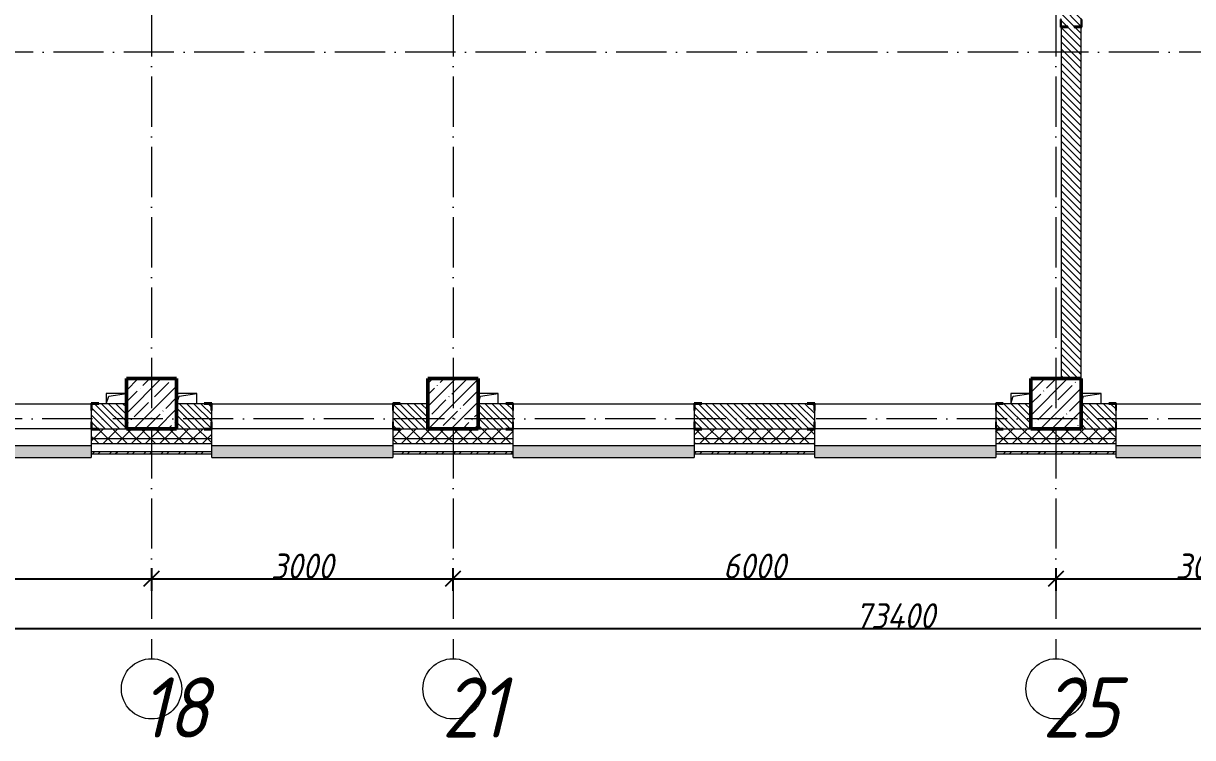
# Model space of a CAD drawing. Header units: millimetres. Extents: x -12989 to 629078, y -109036 to 555275.
# Drawn here: x 538688 to 550323, y 317997 to 325110 of the extents above; entities that cross this region are included whole.
import ezdxf

# ---------------------------------------------------------------- set-up
doc = ezdxf.new("R2010")
doc.units = ezdxf.units.MM
doc.linetypes.add('50_200_ШТРИХ_1Т_ш5_п1_п1_', pattern=[700, 500, -100, 0, -100])
for name, color, linetype, lineweight in [('A-____-____-DIMS', 7, 'Continuous', 9), ('A-GENM-____-MCUT', 7, 'Continuous', 25), ('A-GENM-____-OTLN', 7, 'Continuous', 9), ('A-GENM-____-OTLN-1', 7, 'Continuous', 25), ('A-GLAZ-____-OTLN', 7, 'Continuous', 9), ('A-WALL-____-MCUT', 7, 'Continuous', 13), ('A-WALL-____-MCUT-1', 7, 'Continuous', 9), ('A-WALL-____-OTLN', 7, 'Continuous', 9), ('A-WALL-____-PATT-1', 7, 'Continuous', 9), ('A-WALL-FNSH-MCUT-1', 7, 'Continuous', 9), ('S-COLS-____-MCUT', 7, 'Continuous', 50), ('S-COLS-____-OTLN', 7, 'Continuous', 9), ('S-GRID-____-IDEN', 7, 'Continuous', 9), ('S-GRID-____-OTLN-1', 7, '50_200_ШТРИХ_1Т_ш5_п1_п1_', 9)]:
    doc.layers.add(name, color=color, linetype=linetype, lineweight=lineweight)
doc.layers.add('A-GLAZ-____-OTLN-1', color=7, linetype='Continuous', lineweight=9, true_color=0xc0c0c0)
doc.styles.add('ISOCPEUR_I_9', font='isocpeui.ttf', dxfattribs={"width": 0.9, "height": 250})
doc.dimstyles.new('ISO-2_5_0_9К_БОЛЬШОЙ_ОСИ', dxfattribs={"dimscale": 304.8, "dimtxt": 248.995294, "dimasz": 0.492126, "dimexe": 0.393701, "dimexo": 0, "dimgap": 0, "dimtad": 1, "dimdec": 0, "dimzin": 0, "dimdsep": 46, "dimtxsty": 'ISOCPEUR_I_9', "dimblk1": 'OBLIQUE', "dimblk2": 'OBLIQUE', "dimsah": 1, "dimcen": 0.09, "dimdle": 0.393701, "dimazin": 0, "dimtfac": 1, "dimtdec": 4, "dimtix": 1, "dimtmove": 0, "dimatfit": 3, "dimfxl": 1, "dimtvp": 1, "dimtolj": 1, "dimtzin": 0, "dimarcsym": 2})
pattern_1 = [(135, (513013.31, 265891.49), (-35.35534, -35.35534), [])]
pattern_2 = [(45, (513013.31, 265891.49), (-70.71068, 70.71068), []), (135, (513013.31, 265891.49), (-70.71068, -70.71068), [])]

# ---------------------------------------------------------------- blocks, each defined once
blk = doc.blocks.new('BSC_Колонна _Прямоугольная - 500х500-25642906-АР1_План отверстий 1 этажа в осях 1-64_Ю-ЯЯ')
at = {"layer": 'S-COLS-____-OTLN'}
h = blk.add_hatch(dxfattribs=at)
h.set_pattern_fill('FP_22', color=256, style=0, pattern_type=2)
h.set_pattern_definition([(45, (-26950, -55431.04), (-114.04925, 114.04925), []), (45, (-26835.95, -55431.04), (-114.04925, 114.04925), [201.613, -40.323, 3.353, -36.97])])
h.paths.add_polyline_path([(-250, -250), (250, -250), (250, 250), (-250, 250), (-250, 178)], flags=0)
at = {"layer": 'S-COLS-____-MCUT'}
for p, q in [((250, 250), (-250, 250)), ((-250, 250), (-250, -250)), ((250, -250), (250, 250)), ((-250, -250), (250, -250))]:
    blk.add_line(p, q, dxfattribs=at)
blk = doc.blocks.new('BSC_Колонна _Прямоугольная - 500х500-V18-АР1_План отверстий 1 этажа в осях 1-64_Ю-ЯЯ')
at = {"layer": 'S-COLS-____-OTLN'}
h = blk.add_hatch(dxfattribs=at)
h.set_pattern_fill('FP_24', color=256, style=0, pattern_type=2)
h.set_pattern_definition([(45, (-35950, -55431.04), (-114.04925, 114.04925), []), (45, (-35835.95, -55431.04), (-114.04925, 114.04925), [201.613, -40.323, 3.353, -36.97])])
h.paths.add_polyline_path([(-250, -250), (250, -250), (250, 250), (-250, 250), (-250, 178)], flags=0)
at = {"layer": 'S-COLS-____-MCUT'}
for p, q in [((250, 250), (-250, 250)), ((-250, 250), (-250, -250)), ((250, -250), (250, 250)), ((-250, -250), (250, -250))]:
    blk.add_line(p, q, dxfattribs=at)
blk = doc.blocks.new('BSC_Колонна _Прямоугольная - 500х500-V52-АР1_План отверстий 1 этажа в осях 1-64_Ю-ЯЯ')
at = {"layer": 'S-COLS-____-OTLN'}
h = blk.add_hatch(dxfattribs=at)
h.set_pattern_fill('FP_59', color=256, style=0, pattern_type=2)
h.set_pattern_definition([(45, (-29950, -55431.04), (-114.04925, 114.04925), []), (45, (-29835.95, -55431.04), (-114.04925, 114.04925), [201.613, -40.323, 3.353, -36.97])])
h.paths.add_polyline_path([(-250, -250), (250, -250), (250, 250), (-250, 250)], flags=0)
at = {"layer": 'S-COLS-____-MCUT'}
for p, q in [((250, 250), (-250, 250)), ((-250, 250), (-250, -250)), ((250, -250), (250, 250)), ((-250, -250), (250, -250))]:
    blk.add_line(p, q, dxfattribs=at)
blk = doc.blocks.new('Фахверк_СКБ_Уголок - 250_2700-27497298-АР1_План отверстий 1 этажа в осях 1-64_Ю-ЯЯ')
at = {"layer": 'A-GENM-____-MCUT'}
for p, q in [((200, 181), (125, 181)), ((125, 181), (125, 106)), ((131, 106), (131, 175)), ((131, 175), (200, 175)), ((200, 175), (200, 181)), ((125, 106), (131, 106)), ((131, -6), (125, -6)), ((125, -6), (125, -81)), ((125, -81), (200, -81)), ((131, -75), (131, -6)), ((200, -75), (131, -75)), ((200, -81), (200, -75))]:
    blk.add_line(p, q, dxfattribs=at)
blk = doc.blocks.new('Фахверк_СКБ_Уголок - 200_3600-27915153-АР1_План отверстий 1 этажа в осях 1-64_Ю-ЯЯ')
at = {"layer": 'A-GENM-____-MCUT'}
for p, q in [((125, 156), (50, 156)), ((50, 156), (50, 150)), ((50, 150), (119, 150)), ((119, 150), (119, 81)), ((125, 81), (125, 156)), ((119, 81), (125, 81)), ((125, 19), (119, 19)), ((119, 19), (119, -50)), ((125, -56), (125, 19)), ((119, -50), (50, -50)), ((50, -50), (50, -56)), ((50, -56), (125, -56))]:
    blk.add_line(p, q, dxfattribs=at)
blk = doc.blocks.new('AR_Отверстие прямоугольное _в плите_ - AR_Отверстие прямоугольное _в плите_-V206-АР1_План отверстий 1 этажа в осях 1-64_Ю-ЯЯ')
at = {"layer": 'A-GENM-____-OTLN'}
for p, q in [((100, 50), (-100, 50)), ((-100, -50), (-75, 25)), ((-75, 25), (100, 50)), ((100, -50), (100, 50))]:
    blk.add_line(p, q, dxfattribs=at)
blk = doc.blocks.new('AR_Отверстие прямоугольное _в плите_ - AR_Отверстие прямоугольное _в плите_-V228-АР1_План отверстий 1 этажа в осях 1-64_Ю-ЯЯ')
at = {"layer": 'A-GENM-____-OTLN'}
for p, q in [((100, 50), (-100, 50)), ((-100, 50), (-100, -50)), ((-100, -50), (-75, 25)), ((-75, 25), (100, 50))]:
    blk.add_line(p, q, dxfattribs=at)
blk = doc.blocks.new('Отлив_СКБ - Отлив витража_120_НВФ-31885687-АР1_План отверстий 1 этажа в осях 1-64_Ю-ЯЯ')
at = {"layer": 'A-GLAZ-____-OTLN-1'}
for points in [[(0, -2), (1800, -2), (1800, 0), (0, 0)], [(877, -120), (1800, -120), (1800, -2), (0, -2), (0, -120)]]:
    blk.add_hatch(color=256, dxfattribs=at).paths.add_polyline_path(points, flags=0)
at = {"layer": 'A-GLAZ-____-OTLN'}
for p, q in [((0, 0), (1800, 0)), ((1800, -2), (0, -2)), ((0, -120), (0, -83)), ((1800, -83), (1800, -120)), ((0, -120), (1800, -120))]:
    blk.add_line(p, q, dxfattribs=at)
blk = doc.blocks.new('Ось сетки - Круг_Ø6_00__ISO-2_5_0_9K_-25732049-АР1_План отверстий 1 этажа в осях 1-64_Ю-ЯЯ')
at = {"layer": 'S-GRID-____-IDEN'}
blk.add_circle((0, 0), 3, dxfattribs=at)
blk = doc.blocks.new('_Oblique')
at = {"color": 0, "linetype": 'ByBlock', "lineweight": -2}
blk.add_line((-0.5, -0.5), (0.5, 0.5), dxfattribs=at)
blk = doc.blocks.new('*D5475')
at = {"layer": 'A-____-____-DIMS', "color": 0, "lineweight": -2, "transparency": 16777216}
for p, q in [((533963, 319686), (533963, 319460)), ((539963, 319686), (539963, 319460)), ((533843, 319580), (540083, 319580))]:
    blk.add_line(p, q, dxfattribs=at)
at = {"layer": 'Defpoints', "color": 0, "transparency": 16777216}
for p in [(533963, 319686), (539963, 319686), (539963, 319580)]:
    blk.add_point(p, dxfattribs=at)
at = {"layer": 'A-____-____-DIMS', "color": 0, "lineweight": -2, "transparency": 16777216, "xscale": 150, "yscale": 150, "zscale": 150, "rotation": 180}
blk.add_blockref('_Oblique', (533963, 319580), dxfattribs=at)
at = {"layer": 'A-____-____-DIMS', "color": 0, "lineweight": -2, "transparency": 16777216, "xscale": 150, "yscale": 150, "zscale": 150}
blk.add_blockref('_Oblique', (539963, 319580), dxfattribs=at)
at = {"layer": 'A-____-____-DIMS', "color": 0, "transparency": 16777216, "insert": (536963, 319705), "char_height": 250, "width": 758.48, "attachment_point": 5, "style": 'ISOCPEUR_I_9'}
blk.add_mtext('\\A1;6000', dxfattribs=at)
blk = doc.blocks.new('*D5476')
at = {"layer": 'A-____-____-DIMS', "color": 0, "lineweight": -2, "transparency": 16777216}
for p, q in [((539963, 319686), (539963, 319460)), ((542963, 319686), (542963, 319460)), ((539843, 319580), (543083, 319580))]:
    blk.add_line(p, q, dxfattribs=at)
at = {"layer": 'Defpoints', "color": 0, "transparency": 16777216}
for p in [(539963, 319686), (542963, 319686), (542963, 319580)]:
    blk.add_point(p, dxfattribs=at)
at = {"layer": 'A-____-____-DIMS', "color": 0, "lineweight": -2, "transparency": 16777216, "xscale": 150, "yscale": 150, "zscale": 150, "rotation": 180}
blk.add_blockref('_Oblique', (539963, 319580), dxfattribs=at)
at = {"layer": 'A-____-____-DIMS', "color": 0, "lineweight": -2, "transparency": 16777216, "xscale": 150, "yscale": 150, "zscale": 150}
blk.add_blockref('_Oblique', (542963, 319580), dxfattribs=at)
at = {"layer": 'A-____-____-DIMS', "color": 0, "transparency": 16777216, "insert": (541463, 319705), "char_height": 250, "width": 758.48, "attachment_point": 5, "style": 'ISOCPEUR_I_9'}
blk.add_mtext('\\A1;3000', dxfattribs=at)
blk = doc.blocks.new('*D5477')
at = {"layer": 'A-____-____-DIMS', "color": 0, "lineweight": -2, "transparency": 16777216}
for p, q in [((542963, 319686), (542963, 319460)), ((548963, 319686), (548963, 319460)), ((542843, 319580), (549083, 319580))]:
    blk.add_line(p, q, dxfattribs=at)
at = {"layer": 'Defpoints', "color": 0, "transparency": 16777216}
for p in [(542963, 319686), (548963, 319686), (548963, 319580)]:
    blk.add_point(p, dxfattribs=at)
at = {"layer": 'A-____-____-DIMS', "color": 0, "lineweight": -2, "transparency": 16777216, "xscale": 150, "yscale": 150, "zscale": 150, "rotation": 180}
blk.add_blockref('_Oblique', (542963, 319580), dxfattribs=at)
at = {"layer": 'A-____-____-DIMS', "color": 0, "lineweight": -2, "transparency": 16777216, "xscale": 150, "yscale": 150, "zscale": 150}
blk.add_blockref('_Oblique', (548963, 319580), dxfattribs=at)
at = {"layer": 'A-____-____-DIMS', "color": 0, "transparency": 16777216, "insert": (545963, 319705), "char_height": 250, "width": 758.48, "attachment_point": 5, "style": 'ISOCPEUR_I_9'}
blk.add_mtext('\\A1;6000', dxfattribs=at)
blk = doc.blocks.new('*D5478')
at = {"layer": 'A-____-____-DIMS', "color": 0, "lineweight": -2, "transparency": 16777216}
for p, q in [((548963, 319686), (548963, 319460)), ((551963, 319686), (551963, 319460)), ((548843, 319580), (552083, 319580))]:
    blk.add_line(p, q, dxfattribs=at)
at = {"layer": 'Defpoints', "color": 0, "transparency": 16777216}
for p in [(548963, 319686), (551963, 319686), (551963, 319580)]:
    blk.add_point(p, dxfattribs=at)
at = {"layer": 'A-____-____-DIMS', "color": 0, "lineweight": -2, "transparency": 16777216, "xscale": 150, "yscale": 150, "zscale": 150, "rotation": 180}
blk.add_blockref('_Oblique', (548963, 319580), dxfattribs=at)
at = {"layer": 'A-____-____-DIMS', "color": 0, "lineweight": -2, "transparency": 16777216, "xscale": 150, "yscale": 150, "zscale": 150}
blk.add_blockref('_Oblique', (551963, 319580), dxfattribs=at)
at = {"layer": 'A-____-____-DIMS', "color": 0, "transparency": 16777216, "insert": (550463, 319705), "char_height": 250, "width": 758.48, "attachment_point": 5, "style": 'ISOCPEUR_I_9'}
blk.add_mtext('\\A1;3000', dxfattribs=at)
blk = doc.blocks.new('*D5555')
at = {"layer": 'A-____-____-DIMS', "color": 0, "lineweight": -2, "transparency": 16777216}
for p, q in [((510663, 319189), (510663, 318963)), ((584063, 319189), (584063, 318963)), ((510543, 319083), (584183, 319083))]:
    blk.add_line(p, q, dxfattribs=at)
at = {"layer": 'Defpoints', "color": 0, "transparency": 16777216}
for p in [(510663, 319189), (584063, 319189), (584063, 319083)]:
    blk.add_point(p, dxfattribs=at)
at = {"layer": 'A-____-____-DIMS', "color": 0, "lineweight": -2, "transparency": 16777216, "xscale": 150, "yscale": 150, "zscale": 150, "rotation": 180}
blk.add_blockref('_Oblique', (510663, 319083), dxfattribs=at)
at = {"layer": 'A-____-____-DIMS', "color": 0, "lineweight": -2, "transparency": 16777216, "xscale": 150, "yscale": 150, "zscale": 150}
blk.add_blockref('_Oblique', (584063, 319083), dxfattribs=at)
at = {"layer": 'A-____-____-DIMS', "color": 0, "transparency": 16777216, "insert": (547363, 319210), "char_height": 250, "width": 971.08, "attachment_point": 5, "style": 'ISOCPEUR_I_9'}
blk.add_mtext('\\A1;73400', dxfattribs=at)

msp = doc.modelspace()

# ---------------------------------------------------------------- hatches: boundary and pattern name
at = {"layer": 'A-WALL-____-PATT-1'}
h = msp.add_hatch(dxfattribs=at)
h.set_pattern_fill('FP_6', color=256, style=0, pattern_type=2)
h.set_pattern_definition(pattern_1)
h.paths.add_polyline_path([(549013.3109, 321572.5335), (549213.3109, 321572.5335), (549213.3109, 325072.5335), (549144.3109, 325072.5335), (549144.3109, 325078.5335), (549213.3109, 325078.5335), (549213.3109, 328572.5335), (549013.3109, 328572.5335), (549013.3109, 325078.5335), (549082.3109, 325078.5335), (549082.3109, 325072.5335), (549013.3109, 325072.5335), (549013.3109, 323115.3495)], flags=0)
h = msp.add_hatch(dxfattribs=at)
h.set_pattern_fill('FP_6', color=256, style=0, pattern_type=2)
h.set_pattern_definition(pattern_1)
h.paths.add_polyline_path([(539713.3109, 321072.5335), (539713.3109, 321322.5335), (539369.3109, 321322.5335), (539369.3109, 321253.5335), (539363.3109, 321253.5335), (539363.3109, 321141.5335), (539369.3109, 321141.5335), (539369.3109, 321072.5335), (539510.4122, 321072.5335)], flags=0)
h.paths.add_polyline_path([(536438.3109, 321072.5335), (537557.3109, 321072.5335), (537557.3109, 321141.5335), (537563.3109, 321141.5335), (537563.3109, 321253.5335), (537557.3109, 321253.5335), (537557.3109, 321322.5335), (536369.3109, 321322.5335), (536369.3109, 321253.5335), (536363.3109, 321253.5335), (536363.3109, 321141.5335), (536369.3109, 321141.5335), (536369.3109, 321072.5335)], flags=0)
h.paths.add_polyline_path([(534488.3109, 321072.5335), (534557.3109, 321072.5335), (534557.3109, 321141.5335), (534563.3109, 321141.5335), (534563.3109, 321253.5335), (534557.3109, 321253.5335), (534557.3109, 321322.5335), (534213.3109, 321322.5335), (534213.3109, 321072.5335)], flags=0)
h = msp.add_hatch(dxfattribs=at)
h.set_pattern_fill('FP_6', color=256, style=0, pattern_type=2)
h.set_pattern_definition(pattern_1)
h.paths.add_polyline_path([(542369.3109, 321072.5335), (542713.3109, 321072.5335), (542713.3109, 321322.5335), (542369.3109, 321322.5335), (542369.3109, 321253.5335), (542363.3109, 321253.5335), (542363.3109, 321141.5335), (542369.3109, 321141.5335)], flags=0)
h.paths.add_polyline_path([(540488.3109, 321072.5335), (540557.3109, 321072.5335), (540557.3109, 321141.5335), (540563.3109, 321141.5335), (540563.3109, 321253.5335), (540557.3109, 321253.5335), (540557.3109, 321322.5335), (540213.3109, 321322.5335), (540213.3109, 321072.5335), (540394.1625, 321072.5335)], flags=0)
h = msp.add_hatch(dxfattribs=at)
h.set_pattern_fill('FP_6', color=256, style=0, pattern_type=2)
h.set_pattern_definition(pattern_1)
h.paths.add_polyline_path([(546557.3109, 321072.5335), (546557.3109, 321141.5335), (546563.3109, 321141.5335), (546563.3109, 321253.5335), (546557.3109, 321253.5335), (546557.3109, 321322.5335), (545369.3109, 321322.5335), (545369.3109, 321253.5335), (545363.3109, 321253.5335), (545363.3109, 321141.5335), (545369.3109, 321141.5335), (545369.3109, 321072.5335), (546488.3109, 321072.5335)], flags=0)
h.paths.add_polyline_path([(548369.3109, 321072.5335), (548713.3109, 321072.5335), (548713.3109, 321322.5335), (548369.3109, 321322.5335), (548369.3109, 321253.5335), (548363.3109, 321253.5335), (548363.3109, 321141.5335), (548369.3109, 321141.5335)], flags=0)
h.paths.add_polyline_path([(543557.3109, 321072.5335), (543557.3109, 321141.5335), (543563.3109, 321141.5335), (543563.3109, 321253.5335), (543557.3109, 321253.5335), (543557.3109, 321322.5335), (543213.3109, 321322.5335), (543213.3109, 321072.5335), (543488.3109, 321072.5335)], flags=0)
h = msp.add_hatch(dxfattribs=at)
h.set_pattern_fill('FP_6', color=256, style=0, pattern_type=2)
h.set_pattern_definition(pattern_1)
h.paths.add_polyline_path([(551713.3109, 321072.5335), (551713.3109, 321322.5335), (551369.3109, 321322.5335), (551369.3109, 321253.5335), (551363.3109, 321253.5335), (551363.3109, 321141.5335), (551369.3109, 321141.5335), (551369.3109, 321072.5335), (551438.3109, 321072.5335)], flags=0)
h.paths.add_polyline_path([(549557.3109, 321072.5335), (549557.3109, 321141.5335), (549563.3109, 321141.5335), (549563.3109, 321253.5335), (549557.3109, 321253.5335), (549557.3109, 321322.5335), (549213.3109, 321322.5335), (549213.3109, 321072.5335), (549488.3109, 321072.5335)], flags=0)
h = msp.add_hatch(dxfattribs=at)
h.set_pattern_fill('FP_1', color=256, style=0, pattern_type=2)
h.set_pattern_definition(pattern_2)
h.paths.add_polyline_path([(557438.3109, 320972.5335), (558228.3109, 320972.5335), (558228.3109, 321072.5335), (557438.3109, 321072.5335), (557438.3109, 321066.5335), (557363.3109, 321066.5335), (557363.3109, 320972.5335)], flags=0)
h.paths.add_polyline_path([(555417.9182, 320972.5335), (555563.3109, 320972.5335), (555563.3109, 321066.5335), (555488.3109, 321066.5335), (555488.3109, 321072.5335), (554438.3109, 321072.5335), (554438.3109, 321066.5335), (554363.3109, 321066.5335), (554363.3109, 320972.5335)], flags=0)
h.paths.add_polyline_path([(552563.3109, 320972.5335), (552563.3109, 321066.5335), (552488.3109, 321066.5335), (552488.3109, 321072.5335), (551438.3109, 321072.5335), (551438.3109, 321066.5335), (551363.3109, 321066.5335), (551363.3109, 320972.5335), (551882.9168, 320972.5335)], flags=0)
h.paths.add_polyline_path([(548713.3109, 320972.5335), (549563.3109, 320972.5335), (549563.3109, 321066.5335), (549488.3109, 321066.5335), (549488.3109, 321072.5335), (548438.3109, 321072.5335), (548438.3109, 321066.5335), (548363.3109, 321066.5335), (548363.3109, 320972.5335), (548438.3109, 320972.5335)], flags=0)
h.paths.add_polyline_path([(546563.3109, 320972.5335), (546563.3109, 321066.5335), (546488.3109, 321066.5335), (546488.3109, 321072.5335), (545438.3109, 321072.5335), (545438.3109, 321066.5335), (545363.3109, 321066.5335), (545363.3109, 320972.5335), (546557.3109, 320972.5335)], flags=0)
h.paths.add_polyline_path([(543563.3109, 320972.5335), (543563.3109, 321066.5335), (543488.3109, 321066.5335), (543488.3109, 321072.5335), (542438.3109, 321072.5335), (542438.3109, 321066.5335), (542363.3109, 321066.5335), (542363.3109, 320972.5335), (543045.4135, 320972.5335)], flags=0)
h.paths.add_polyline_path([(539510.4122, 320972.5335), (540563.3109, 320972.5335), (540563.3109, 321066.5335), (540488.3109, 321066.5335), (540488.3109, 321072.5335), (539438.3109, 321072.5335), (539438.3109, 321066.5335), (539363.3109, 321066.5335), (539363.3109, 320972.5335)], flags=0)
h.paths.add_polyline_path([(537563.3109, 320972.5335), (537563.3109, 321066.5335), (537488.3109, 321066.5335), (537488.3109, 321072.5335), (536438.3109, 321072.5335), (536438.3109, 321066.5335), (536363.3109, 321066.5335), (536363.3109, 320972.5335), (536859.1612, 320972.5335)], flags=0)
h.paths.add_polyline_path([(533363.3109, 320972.5335), (534563.3109, 320972.5335), (534563.3109, 321066.5335), (534488.3109, 321066.5335), (534488.3109, 321072.5335), (533438.3109, 321072.5335), (533438.3109, 321066.5335), (533363.3109, 321066.5335)], flags=0)
h.paths.add_polyline_path([(531213.3109, 320972.5335), (531563.3109, 320972.5335), (531563.3109, 321066.5335), (531488.3109, 321066.5335), (531488.3109, 321072.5335), (530438.3109, 321072.5335), (530438.3109, 321066.5335), (530363.3109, 321066.5335), (530363.3109, 320972.5335), (530713.3109, 320972.5335)], flags=0)
h.paths.add_polyline_path([(528905.4082, 320972.5335), (529363.3109, 320972.5335), (529363.3109, 321066.5335), (529288.3109, 321066.5335), (529288.3109, 321072.5335), (522663.3109, 321072.5335), (522663.3109, 320972.5335), (527137.9075, 320972.5335)], flags=0)
h.paths.add_polyline_path([(521263.3109, 320972.5335), (521263.3109, 321072.5335), (520663.3109, 321072.5335), (520663.3109, 320972.5335)], flags=0)
h.paths.add_polyline_path([(518563.3109, 320972.5335), (518563.3109, 321072.5335), (510563.3109, 321072.5335), (510563.3109, 320972.5335), (516532.9035, 320972.5335)], flags=0)
h = msp.add_hatch(dxfattribs=at)
h.set_pattern_fill('FP_1', color=256, style=0, pattern_type=2)
h.set_pattern_definition(pattern_2)
h.paths.add_polyline_path([(558228.3109, 320922.5335), (558228.3109, 320972.5335), (557363.3109, 320972.5335), (557363.3109, 320922.5335), (558069.1692, 320922.5335)], flags=0)
h.paths.add_polyline_path([(555417.9182, 320922.5335), (555563.3109, 320922.5335), (555563.3109, 320972.5335), (554363.3109, 320972.5335), (554363.3109, 320922.5335)], flags=0)
h.paths.add_polyline_path([(552563.3109, 320922.5335), (552563.3109, 320972.5335), (551363.3109, 320972.5335), (551363.3109, 320922.5335), (551882.9168, 320922.5335)], flags=0)
h.paths.add_polyline_path([(549563.3109, 320922.5335), (549563.3109, 320972.5335), (548363.3109, 320972.5335), (548363.3109, 320922.5335), (549231.6658, 320922.5335)], flags=0)
h.paths.add_polyline_path([(546563.3109, 320922.5335), (546563.3109, 320972.5335), (545363.3109, 320972.5335), (545363.3109, 320922.5335), (545696.6645, 320922.5335)], flags=0)
h.paths.add_polyline_path([(540394.1625, 320922.5335), (540563.3109, 320922.5335), (540563.3109, 320972.5335), (539363.3109, 320972.5335), (539363.3109, 320922.5335), (539952.2873, 320922.5335)], flags=0)
h.paths.add_polyline_path([(542363.3109, 320922.5335), (543563.3109, 320922.5335), (543563.3109, 320972.5335), (542363.3109, 320972.5335)], flags=0)
h.paths.add_polyline_path([(536363.3109, 320922.5335), (537563.3109, 320922.5335), (537563.3109, 320972.5335), (536363.3109, 320972.5335)], flags=0)
h.paths.add_polyline_path([(533363.3109, 320922.5335), (534563.3109, 320922.5335), (534563.3109, 320972.5335), (533363.3109, 320972.5335)], flags=0)
h.paths.add_polyline_path([(530363.3109, 320922.5335), (531563.3109, 320922.5335), (531563.3109, 320972.5335), (530363.3109, 320972.5335)], flags=0)
h.paths.add_polyline_path([(528905.4082, 320922.5335), (529363.3109, 320922.5335), (529363.3109, 320972.5335), (522663.3109, 320972.5335), (522663.3109, 320922.5335), (527137.9075, 320922.5335)], flags=0)
h.paths.add_polyline_path([(521263.3109, 320922.5335), (521263.3109, 320972.5335), (520663.3109, 320972.5335), (520663.3109, 320922.5335)], flags=0)
h.paths.add_polyline_path([(518563.3109, 320922.5335), (518563.3109, 320972.5335), (510463.3109, 320972.5335), (510463.3109, 320922.5335), (516532.9035, 320922.5335)], flags=0)
h = msp.add_hatch(dxfattribs=at)
h.set_pattern_fill('FP_3', color=256, style=0, pattern_type=2)
h.set_pattern_definition([(45, (513013.31, 265891.49), (-85.53659, 85.53659), []), (45, (513070.34, 265891.49), (-85.53659, 85.53659), [])])
h.paths.add_polyline_path([(558069.1692, 320822.5335), (558228.3109, 320822.5335), (558228.3109, 320842.5335), (557363.3109, 320842.5335), (557363.3109, 320822.5335)], flags=0)
h.paths.add_polyline_path([(555417.9182, 320822.5335), (555563.3109, 320822.5335), (555563.3109, 320842.5335), (554363.3109, 320842.5335), (554363.3109, 320822.5335)], flags=0)
h.paths.add_polyline_path([(551882.9168, 320822.5335), (552563.3109, 320822.5335), (552563.3109, 320842.5335), (551363.3109, 320842.5335), (551363.3109, 320822.5335)], flags=0)
h.paths.add_polyline_path([(549231.6658, 320822.5335), (549563.3109, 320822.5335), (549563.3109, 320842.5335), (548363.3109, 320842.5335), (548363.3109, 320822.5335), (548789.7907, 320822.5335)], flags=0)
h.paths.add_polyline_path([(546563.3109, 320822.5335), (546563.3109, 320842.5335), (545363.3109, 320842.5335), (545363.3109, 320822.5335), (545696.6645, 320822.5335)], flags=0)
h.paths.add_polyline_path([(543045.4135, 320822.5335), (543563.3109, 320822.5335), (543563.3109, 320842.5335), (542363.3109, 320842.5335), (542363.3109, 320822.5335)], flags=0)
h.paths.add_polyline_path([(540394.1625, 320822.5335), (540563.3109, 320822.5335), (540563.3109, 320842.5335), (539363.3109, 320842.5335), (539363.3109, 320822.5335), (539952.2873, 320822.5335)], flags=0)
h.paths.add_polyline_path([(536363.3109, 320822.5335), (537563.3109, 320822.5335), (537563.3109, 320842.5335), (536363.3109, 320842.5335)], flags=0)
h.paths.add_polyline_path([(534207.9102, 320822.5335), (534563.3109, 320822.5335), (534563.3109, 320842.5335), (533363.3109, 320842.5335), (533363.3109, 320822.5335)], flags=0)
h.paths.add_polyline_path([(531563.3109, 320822.5335), (531563.3109, 320842.5335), (530363.3109, 320842.5335), (530363.3109, 320822.5335), (531556.6592, 320822.5335)], flags=0)
h.paths.add_polyline_path([(528905.4082, 320822.5335), (529363.3109, 320822.5335), (529363.3109, 320842.5335), (522663.3109, 320842.5335), (522663.3109, 320822.5335), (527137.9075, 320822.5335)], flags=0)
h.paths.add_polyline_path([(520663.3109, 320822.5335), (521263.3109, 320822.5335), (521263.3109, 320842.5335), (520663.3109, 320842.5335)], flags=0)
h.paths.add_polyline_path([(518563.3109, 320822.5335), (518563.3109, 320842.5335), (510333.3109, 320842.5335), (510333.3109, 320822.5335), (516532.9035, 320822.5335)], flags=0)

# ---------------------------------------------------------------- linework, layer by layer
at = {"layer": 'A-WALL-____-MCUT'}
for p, q in [((549013.3109, 325072.5335), (549013.3109, 321572.5335)), ((549213.3109, 321572.5335), (549213.3109, 325072.5335)), ((539363.3109, 321253.5335), (539363.3109, 321141.5335)), ((539713.3109, 321322.5335), (539438.3109, 321322.5335)), ((540488.3109, 321322.5335), (540213.3109, 321322.5335)), ((540563.3109, 321141.5335), (540563.3109, 321253.5335)), ((542363.3109, 321253.5335), (542363.3109, 321141.5335)), ((542713.3109, 321322.5335), (542438.3109, 321322.5335)), ((543488.3109, 321322.5335), (543213.3109, 321322.5335)), ((543563.3109, 321141.5335), (543563.3109, 321253.5335)), ((545363.3109, 321253.5335), (545363.3109, 321141.5335)), ((546488.3109, 321322.5335), (545438.3109, 321322.5335)), ((546563.3109, 321141.5335), (546563.3109, 321253.5335)), ((548363.3109, 321253.5335), (548363.3109, 321141.5335)), ((548713.3109, 321322.5335), (548438.3109, 321322.5335)), ((549488.3109, 321322.5335), (549213.3109, 321322.5335)), ((549563.3109, 321141.5335), (549563.3109, 321253.5335)), ((539363.3109, 321066.5335), (539363.3109, 320842.5335)), ((540563.3109, 320842.5335), (540563.3109, 321066.5335)), ((542363.3109, 321066.5335), (542363.3109, 320842.5335)), ((543563.3109, 320842.5335), (543563.3109, 321066.5335)), ((545363.3109, 321066.5335), (545363.3109, 320842.5335)), ((546563.3109, 320842.5335), (546563.3109, 321066.5335)), ((548363.3109, 321066.5335), (548363.3109, 320842.5335)), ((549563.3109, 320842.5335), (549563.3109, 321066.5335)), ((540563.3109, 320842.5335), (539363.3109, 320842.5335)), ((543563.3109, 320842.5335), (542363.3109, 320842.5335)), ((546563.3109, 320842.5335), (545363.3109, 320842.5335)), ((549563.3109, 320842.5335), (548363.3109, 320842.5335))]:
    msp.add_line(p, q, dxfattribs=at)
at = {"layer": 'A-WALL-____-MCUT-1'}
for p, q in [((539438.3109, 321072.5335), (539713.3109, 321072.5335)), ((540213.3109, 321072.5335), (540488.3109, 321072.5335)), ((542438.3109, 321072.5335), (542713.3109, 321072.5335)), ((543213.3109, 321072.5335), (543488.3109, 321072.5335)), ((545438.3109, 321072.5335), (546488.3109, 321072.5335)), ((548438.3109, 321072.5335), (548713.3109, 321072.5335)), ((549213.3109, 321072.5335), (549488.3109, 321072.5335)), ((540563.3109, 320972.5335), (539363.3109, 320972.5335)), ((540563.3109, 320922.5335), (539363.3109, 320922.5335)), ((543563.3109, 320972.5335), (542363.3109, 320972.5335)), ((543563.3109, 320922.5335), (542363.3109, 320922.5335)), ((546563.3109, 320972.5335), (545363.3109, 320972.5335)), ((546563.3109, 320922.5335), (545363.3109, 320922.5335)), ((549563.3109, 320972.5335), (548363.3109, 320972.5335)), ((549563.3109, 320922.5335), (548363.3109, 320922.5335))]:
    msp.add_line(p, q, dxfattribs=at)
at = {"layer": 'A-WALL-____-OTLN'}
for p, q in [((537563.3109, 321322.5335), (539363.3109, 321322.5335)), ((540563.3109, 321322.5335), (542363.3109, 321322.5335)), ((543563.3109, 321322.5335), (545363.3109, 321322.5335)), ((546563.3109, 321322.5335), (548363.3109, 321322.5335)), ((549563.3109, 321322.5335), (551363.3109, 321322.5335)), ((539363.3109, 321072.5335), (537563.3109, 321072.5335)), ((542363.3109, 321072.5335), (540563.3109, 321072.5335)), ((545363.3109, 321072.5335), (543563.3109, 321072.5335)), ((548363.3109, 321072.5335), (546563.3109, 321072.5335)), ((551363.3109, 321072.5335), (549563.3109, 321072.5335))]:
    msp.add_line(p, q, dxfattribs=at)
at = {"layer": 'A-WALL-FNSH-MCUT-1'}
for p, q in [((539363.3109, 320842.5335), (539363.3109, 320822.5335)), ((539363.3109, 320822.5335), (540563.3109, 320822.5335)), ((540563.3109, 320822.5335), (540563.3109, 320842.5335)), ((542363.3109, 320842.5335), (542363.3109, 320822.5335)), ((542363.3109, 320822.5335), (543563.3109, 320822.5335)), ((543563.3109, 320822.5335), (543563.3109, 320842.5335)), ((545363.3109, 320842.5335), (545363.3109, 320822.5335)), ((545363.3109, 320822.5335), (546563.3109, 320822.5335)), ((546563.3109, 320822.5335), (546563.3109, 320842.5335)), ((548363.3109, 320842.5335), (548363.3109, 320822.5335)), ((548363.3109, 320822.5335), (549563.3109, 320822.5335)), ((549563.3109, 320822.5335), (549563.3109, 320842.5335))]:
    msp.add_line(p, q, dxfattribs=at)
at = {"layer": 'S-GRID-____-OTLN-1'}
for p, q in [((539963.3109, 356784.3429), (539963.3109, 318783.0794)), ((542963.3109, 356784.3429), (542963.3109, 318783.0794)), ((548963.3109, 356784.3429), (548963.3109, 318783.0794)), ((588493.3514, 324822.5335), (508344.5407, 324822.5335)), ((617087.7175, 321172.5335), (508344.5407, 321172.5335))]:
    msp.add_line(p, q, dxfattribs=at)

# ---------------------------------------------------------------- block references
at = {"layer": 'A-GENM-____-OTLN'}
for name, p in [('AR_Отверстие прямоугольное _в плите_ - AR_Отверстие прямоугольное _в плите_-V228-АР1_План отверстий 1 этажа в осях 1-64_Ю-ЯЯ', (539613.3109, 321372.5335)), ('AR_Отверстие прямоугольное _в плите_ - AR_Отверстие прямоугольное _в плите_-V206-АР1_План отверстий 1 этажа в осях 1-64_Ю-ЯЯ', (540313.3109, 321372.5335)), ('AR_Отверстие прямоугольное _в плите_ - AR_Отверстие прямоугольное _в плите_-V206-АР1_План отверстий 1 этажа в осях 1-64_Ю-ЯЯ', (543313.3109, 321372.5335)), ('AR_Отверстие прямоугольное _в плите_ - AR_Отверстие прямоугольное _в плите_-V228-АР1_План отверстий 1 этажа в осях 1-64_Ю-ЯЯ', (548613.3109, 321372.5335)), ('AR_Отверстие прямоугольное _в плите_ - AR_Отверстие прямоугольное _в плите_-V206-АР1_План отверстий 1 этажа в осях 1-64_Ю-ЯЯ', (549313.3109, 321372.5335))]:
    msp.add_blockref(name, p, dxfattribs=at)
at = {"layer": 'A-GENM-____-OTLN-1'}
for name, p, rotation in [('Фахверк_СКБ_Уголок - 200_3600-27915153-АР1_План отверстий 1 этажа в осях 1-64_Ю-ЯЯ', (549063.3109, 325197.5335), 269.9999999999999), ('Фахверк_СКБ_Уголок - 250_2700-27497298-АР1_План отверстий 1 этажа в осях 1-64_Ю-ЯЯ', (540688.3109, 321247.5335), 180), ('Фахверк_СКБ_Уголок - 250_2700-27497298-АР1_План отверстий 1 этажа в осях 1-64_Ю-ЯЯ', (543688.3109, 321247.5335), 180), ('Фахверк_СКБ_Уголок - 250_2700-27497298-АР1_План отверстий 1 этажа в осях 1-64_Ю-ЯЯ', (546688.3109, 321247.5335), 180), ('Фахверк_СКБ_Уголок - 250_2700-27497298-АР1_План отверстий 1 этажа в осях 1-64_Ю-ЯЯ', (549688.3109, 321247.5335), 180)]:
    msp.add_blockref(name, p, dxfattribs=dict(at, rotation=rotation))
for p in [(539238.3109, 321147.5335), (542238.3109, 321147.5335), (545238.3109, 321147.5335), (548238.3109, 321147.5335)]:
    msp.add_blockref('Фахверк_СКБ_Уголок - 250_2700-27497298-АР1_План отверстий 1 этажа в осях 1-64_Ю-ЯЯ', p, dxfattribs=at)
at = {"layer": 'A-GLAZ-____-OTLN'}
for p in [(537563.3109, 320905.5335), (540563.3109, 320905.5335), (543563.3109, 320905.5335), (546563.3109, 320905.5335), (549563.3109, 320905.5335)]:
    msp.add_blockref('Отлив_СКБ - Отлив витража_120_НВФ-31885687-АР1_План отверстий 1 этажа в осях 1-64_Ю-ЯЯ', p, dxfattribs=at)
at = {"layer": 'S-COLS-____-OTLN'}
for name, p in [('BSC_Колонна _Прямоугольная - 500х500-25642906-АР1_План отверстий 1 этажа в осях 1-64_Ю-ЯЯ', (539963.3109, 321322.5335)), ('BSC_Колонна _Прямоугольная - 500х500-V52-АР1_План отверстий 1 этажа в осях 1-64_Ю-ЯЯ', (542963.3109, 321322.5335)), ('BSC_Колонна _Прямоугольная - 500х500-V18-АР1_План отверстий 1 этажа в осях 1-64_Ю-ЯЯ', (548963.3109, 321322.5335))]:
    msp.add_blockref(name, p, dxfattribs=at)
at = {"layer": 'S-GRID-____-IDEN', "xscale": 99.99999999999993, "yscale": 99.99999999999993, "zscale": 99.99999999999993, "rotation": 180}
for p in [(539963.3109, 318483.0794), (542963.3109, 318483.0794), (548963.3109, 318483.0794)]:
    msp.add_blockref('Ось сетки - Круг_Ø6_00__ISO-2_5_0_9K_-25732049-АР1_План отверстий 1 этажа в осях 1-64_Ю-ЯЯ', p, dxfattribs=at)

# ---------------------------------------------------------------- texts
at = {"layer": 'S-GRID-____-IDEN', "char_height": 600, "attachment_point": 1, "style": 'ISOCPEUR_I_9'}
for s, insert, width in [('18', (539852.7892, 318597.013), 346.329), ('21', (542852.7892, 318597.013), 346.329), ('25', (548828.9392, 318597.013), 404.0505)]:
    msp.add_mtext(s, dxfattribs=dict(at, insert=insert, width=width))

# ---------------------------------------------------------------- dimensions: what is measured, and where the dimension line sits
at = {"layer": 'A-____-____-DIMS'}
for base, p1, p2, override, picture, middle in [((539963.3109, 319579.9586), (533963.3109, 319686.0247), (539963.3109, 319686.0247), {"dimpost": '<>', "dimfxl": 6000}, '*D5475', (536963.3109, 319704.9586)), ((542963.3109, 319579.9586), (539963.3109, 319686.0247), (542963.3109, 319686.0247), {"dimpost": '<>', "dimfxl": 3000}, '*D5476', (541463.3109, 319704.9586)), ((548963.3109, 319579.9586), (542963.3109, 319686.0247), (548963.3109, 319686.0247), {"dimpost": '<>', "dimfxl": 6000}, '*D5477', (545963.3109, 319704.9586)), ((551963.3109, 319579.9586), (548963.3109, 319686.0247), (551963.3109, 319686.0247), {"dimpost": '<>', "dimfxl": 3000}, '*D5478', (550463.3109, 319704.9586)), ((584063.3109, 319083.1584), (510663.3109, 319189.2244), (584063.3109, 319189.2244), {"dimpost": '<>', "dimfxl": 73400}, '*D5555', (547363.3109, 319209.7682))]:
    dim = msp.add_linear_dim(base=base, p1=p1, p2=p2, dimstyle='ISO-2_5_0_9К_БОЛЬШОЙ_ОСИ', override=override, dxfattribs=at)
    dim.commit()
    dim.dimension.update_dxf_attribs({"geometry": picture, "text_midpoint": middle})

doc.saveas('drawing.dxf')
